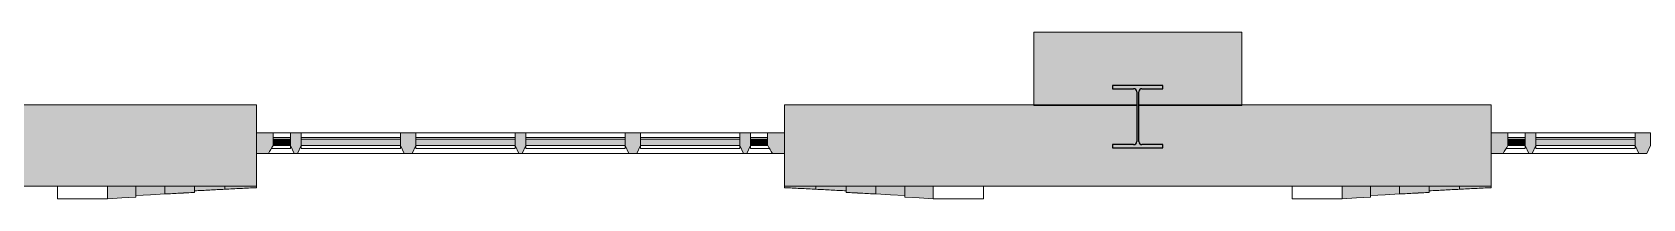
# Model space of a CAD drawing. Header units: inches. Extents: x -3598 to -1628, y -3458 to -206.
# Drawn here: x -2983.9 to -2728.2, y -3451.6 to -3425.3 of the extents above; entities that cross this region are included whole.
import ezdxf

# ---------------------------------------------------------------- set-up
doc = ezdxf.new("R2010")
doc.units = ezdxf.units.IN
doc.header["$MEASUREMENT"] = 0
for name, color, linetype, lineweight in [('A-GLAZ-CURT', 52, 'Continuous', 13), ('A-GLAZ-CWMG', 51, 'Continuous', 13), ('A-WALL', 113, 'Continuous', 13), ('A-WALL-PATT', 111, 'Continuous', 13), ('I-WALL', 2, 'Continuous', 13), ('S-COLS', 52, 'Continuous', 13)]:
    doc.layers.add(name, color=color, linetype=linetype, lineweight=lineweight)

# ---------------------------------------------------------------- blocks, each defined once
blk = doc.blocks.new('_STL - Column - W Shape - 2017v1 - W10x39-1327149-MEZZANINE - CAD')
at = {"layer": 'S-COLS'}
blk.add_hatch(color=130, dxfattribs=at).paths.add_polyline_path([(-4, -4.96), (3.99, -4.96), (3.99, -4.43), (0.66, -4.43), (0.31, -4.28), (0.16, -3.93), (0.16, 3.93), (0.31, 4.28), (0.66, 4.43), (3.99, 4.43), (3.99, 4.96), (-4, 4.96), (-4, 4.43), (-0.66, 4.43), (-0.31, 4.28), (-0.16, 3.93), (-0.16, -3.93), (-0.31, -4.28), (-0.66, -4.43), (-4, -4.43)], flags=0)
at = {"layer": 'S-COLS', "color": 253, "lineweight": 25}
for p, q in [((3.99, 4.96), (-4, 4.96)), ((-4, 4.96), (-4, 4.43)), ((-4, 4.43), (-0.66, 4.43)), ((-0.16, 3.93), (-0.16, -3.93)), ((0.16, -3.93), (0.16, 3.93)), ((0.66, 4.43), (3.99, 4.43)), ((3.99, 4.43), (3.99, 4.96)), ((-0.66, -4.43), (-4, -4.43)), ((-4, -4.43), (-4, -4.96)), ((-4, -4.96), (3.99, -4.96)), ((3.99, -4.43), (0.66, -4.43)), ((3.99, -4.96), (3.99, -4.43))]:
    blk.add_line(p, q, dxfattribs=at)
for centre, start, end in [((-0.66, 3.93), 0, 90), ((0.66, 3.93), 90, 180), ((-0.66, -3.93), 270, 0), ((0.66, -3.93), 180, 270)]:
    blk.add_arc(centre, 0.5, start, end, dxfattribs=at)
blk = doc.blocks.new('15830016-STRUCT_MARTINEZ-MOORE_CENTRAL_v2018_rvt-1-MEZZANINE - CAD')
at = {"color": 250, "lineweight": 13}
blk.add_blockref('_STL - Column - W Shape - 2017v1 - W10x39-1327149-MEZZANINE - CAD', (-2808.4, -3438.64), dxfattribs=at)
blk = doc.blocks.new('ws74 - ws1-474345-MEZZANINE - CAD')
at = {"layer": 'A-WALL', "lineweight": 20}
h = blk.add_hatch(color=10, dxfattribs=at)
h.paths.add_polyline_path([(-2644.85, -3451.64), (-2644.85, -3449.64), (-2649.37, -3449.64), (-2649.37, -3451.39), (-2647.11, -3451.52)], flags=0)
h.paths.add_polyline_path([(-2775.94, -3451.64), (-2771.43, -3451.39), (-2771.43, -3449.64), (-2775.94, -3449.64)], flags=0)
h = blk.add_hatch(color=10, dxfattribs=at)
h.paths.add_polyline_path([(-2649.37, -3451.14), (-2649.37, -3449.64), (-2653.96, -3449.64), (-2653.96, -3450.89), (-2651.67, -3451.02)], flags=0)
h.paths.add_polyline_path([(-2771.43, -3451.14), (-2766.83, -3450.89), (-2766.83, -3449.64), (-2771.43, -3449.64)], flags=0)
h = blk.add_hatch(color=10, dxfattribs=at)
h.paths.add_polyline_path([(-2653.96, -3450.89), (-2653.96, -3449.64), (-2658.66, -3449.64), (-2658.66, -3450.64), (-2654.05, -3450.89)], flags=0)
h.paths.add_polyline_path([(-2766.83, -3450.89), (-2762.13, -3450.64), (-2762.13, -3449.64), (-2766.83, -3449.64)], flags=0)
h = blk.add_hatch(color=10, dxfattribs=at)
h.paths.add_polyline_path([(-2658.66, -3450.39), (-2658.66, -3449.64), (-2663.48, -3449.64), (-2663.48, -3450.14), (-2661.07, -3450.26)], flags=0)
h.paths.add_polyline_path([(-2762.13, -3450.39), (-2757.31, -3450.14), (-2757.31, -3449.64), (-2762.13, -3449.64)], flags=0)
h = blk.add_hatch(color=10, dxfattribs=at)
h.paths.add_polyline_path([(-2663.48, -3450.14), (-2663.48, -3449.64), (-2668.48, -3449.64), (-2668.48, -3449.89), (-2665.98, -3450.01)], flags=0)
h.paths.add_polyline_path([(-2757.31, -3450.14), (-2752.31, -3449.89), (-2752.31, -3449.64), (-2757.31, -3449.64)], flags=0)
for p, q in [((-2783.9, -3450.77), (-2783.9, -3449.64)), ((-2783.9, -3449.64), (-2783.9, -3451.64)), ((-2783.9, -3451.64), (-2783.9, -3449.64)), ((-2771.43, -3449.64), (-2775.94, -3449.64)), ((-2775.94, -3449.64), (-2775.94, -3451.64)), ((-2771.43, -3451.14), (-2771.43, -3449.64)), ((-2766.83, -3449.64), (-2771.43, -3449.64)), ((-2771.43, -3449.64), (-2771.43, -3451.14)), ((-2771.43, -3451.39), (-2771.43, -3451.14)), ((-2766.83, -3450.89), (-2766.83, -3449.64)), ((-2762.13, -3449.64), (-2766.83, -3449.64)), ((-2766.83, -3449.64), (-2766.83, -3450.89)), ((-2763.9, -3450.77), (-2764.48, -3450.77)), ((-2762.13, -3450.64), (-2762.13, -3449.64)), ((-2757.31, -3449.64), (-2762.13, -3449.64)), ((-2762.13, -3449.64), (-2762.13, -3450.39)), ((-2757.31, -3450.14), (-2757.31, -3449.64)), ((-2752.31, -3449.64), (-2757.31, -3449.64)), ((-2757.31, -3449.64), (-2757.31, -3450.14)), ((-2752.31, -3449.89), (-2752.31, -3449.64)), ((-2668.48, -3449.64), (-2668.48, -3449.89)), ((-2663.48, -3449.64), (-2668.48, -3449.64)), ((-2663.48, -3449.64), (-2663.48, -3450.14)), ((-2658.66, -3449.64), (-2663.48, -3449.64)), ((-2663.48, -3450.14), (-2663.48, -3449.64)), ((-2658.66, -3449.64), (-2658.66, -3450.64)), ((-2653.96, -3449.64), (-2658.66, -3449.64)), ((-2658.66, -3450.39), (-2658.66, -3449.64)), ((-2656.31, -3450.77), (-2656.9, -3450.77)), ((-2653.96, -3449.64), (-2653.96, -3450.89)), ((-2649.37, -3449.64), (-2653.96, -3449.64)), ((-2653.96, -3450.89), (-2653.96, -3449.64)), ((-2649.37, -3449.64), (-2649.37, -3451.14)), ((-2644.85, -3449.64), (-2649.37, -3449.64)), ((-2649.37, -3451.14), (-2649.37, -3449.64)), ((-2649.37, -3451.14), (-2649.37, -3451.39)), ((-2644.85, -3451.64), (-2644.85, -3449.64)), ((-2636.9, -3449.64), (-2636.9, -3450.77)), ((-2636.9, -3451.64), (-2636.9, -3449.64)), ((-2636.9, -3449.64), (-2636.9, -3451.64)), ((-2783.9, -3451.64), (-2775.94, -3451.64)), ((-2644.85, -3451.64), (-2636.9, -3451.64))]:
    blk.add_line(p, q, dxfattribs=at)
at = {"layer": 'A-WALL', "lineweight": 20, "flags": 128}
for points in [[(-2775.94, -3451.64), (-2773.68, -3451.52), (-2771.43, -3451.39)], [(-2771.43, -3451.14), (-2769.13, -3451.02), (-2766.83, -3450.89)], [(-2653.96, -3450.89), (-2651.67, -3451.02), (-2649.37, -3451.14)], [(-2649.37, -3451.39), (-2647.11, -3451.52), (-2644.85, -3451.64)]]:
    blk.add_lwpolyline(points, dxfattribs=at)
at = {"layer": 'A-WALL', "lineweight": 20}
for points in [[(-2766.83, -3450.89), (-2766.04, -3450.85), (-2764.48, -3450.76), (-2762.91, -3450.68), (-2762.13, -3450.64)], [(-2762.13, -3450.39), (-2761.33, -3450.35), (-2759.72, -3450.26), (-2758.11, -3450.18), (-2757.31, -3450.14)], [(-2757.31, -3450.14), (-2756.47, -3450.1), (-2754.81, -3450.01), (-2753.14, -3449.93), (-2752.31, -3449.89)], [(-2668.48, -3449.89), (-2667.65, -3449.93), (-2665.99, -3450.01), (-2664.32, -3450.1), (-2663.48, -3450.14)], [(-2663.48, -3450.14), (-2662.68, -3450.18), (-2661.07, -3450.26), (-2659.46, -3450.35), (-2658.66, -3450.39)], [(-2658.66, -3450.64), (-2657.88, -3450.68), (-2656.31, -3450.76), (-2654.75, -3450.85), (-2653.96, -3450.89)]]:
    blk.add_open_spline(points, degree=3, dxfattribs=at)
blk = doc.blocks.new('ws75 - ws1-474442-MEZZANINE - CAD')
at = {"layer": 'A-WALL', "lineweight": 20}
h = blk.add_hatch(color=10, dxfattribs=at)
h.paths.add_polyline_path([(-2840.85, -3451.64), (-2840.85, -3449.64), (-2845.37, -3449.64), (-2845.37, -3451.39), (-2843.11, -3451.52)], flags=0)
h.paths.add_polyline_path([(-2971.94, -3451.64), (-2967.43, -3451.39), (-2967.43, -3449.64), (-2971.94, -3449.64)], flags=0)
h = blk.add_hatch(color=10, dxfattribs=at)
h.paths.add_polyline_path([(-2845.37, -3451.14), (-2845.37, -3449.64), (-2849.96, -3449.64), (-2849.96, -3450.89), (-2847.67, -3451.02)], flags=0)
h.paths.add_polyline_path([(-2967.43, -3451.14), (-2962.83, -3450.89), (-2962.83, -3449.64), (-2967.43, -3449.64)], flags=0)
h = blk.add_hatch(color=10, dxfattribs=at)
h.paths.add_polyline_path([(-2849.96, -3450.89), (-2849.96, -3449.64), (-2854.66, -3449.64), (-2854.66, -3450.64), (-2852.31, -3450.76)], flags=0)
h.paths.add_polyline_path([(-2962.83, -3450.89), (-2958.13, -3450.64), (-2958.13, -3449.64), (-2962.83, -3449.64)], flags=0)
h = blk.add_hatch(color=10, dxfattribs=at)
h.paths.add_polyline_path([(-2854.66, -3450.39), (-2854.66, -3449.64), (-2859.48, -3449.64), (-2859.48, -3450.14), (-2855.39, -3450.35)], flags=0)
h.paths.add_polyline_path([(-2958.13, -3450.39), (-2953.31, -3450.14), (-2953.31, -3449.64), (-2958.13, -3449.64)], flags=0)
h = blk.add_hatch(color=10, dxfattribs=at)
h.paths.add_polyline_path([(-2859.48, -3450.14), (-2859.48, -3449.64), (-2864.48, -3449.64), (-2864.48, -3449.89), (-2861.98, -3450.01)], flags=0)
h.paths.add_polyline_path([(-2953.31, -3450.14), (-2948.31, -3449.89), (-2948.32, -3449.64), (-2953.31, -3449.64)], flags=0)
for p, q in [((-2979.9, -3450.77), (-2979.9, -3449.64)), ((-2979.9, -3449.64), (-2979.9, -3451.64)), ((-2979.9, -3451.64), (-2979.9, -3449.64)), ((-2967.43, -3449.64), (-2971.94, -3449.64)), ((-2971.94, -3449.64), (-2971.94, -3451.64)), ((-2967.43, -3451.14), (-2967.43, -3449.64)), ((-2962.83, -3449.64), (-2967.43, -3449.64)), ((-2967.43, -3449.64), (-2967.43, -3451.14)), ((-2967.43, -3451.39), (-2967.43, -3451.14)), ((-2962.83, -3450.89), (-2962.83, -3449.64)), ((-2958.13, -3449.64), (-2962.83, -3449.64)), ((-2962.83, -3449.64), (-2962.83, -3450.89)), ((-2959.9, -3450.77), (-2960.48, -3450.77)), ((-2958.13, -3450.64), (-2958.13, -3449.64)), ((-2953.31, -3449.64), (-2958.13, -3449.64)), ((-2958.13, -3449.64), (-2958.13, -3450.39)), ((-2953.31, -3450.14), (-2953.31, -3449.64)), ((-2948.31, -3449.64), (-2953.31, -3449.64)), ((-2953.31, -3449.64), (-2953.31, -3450.14)), ((-2948.31, -3449.89), (-2948.31, -3449.64)), ((-2864.48, -3449.64), (-2864.48, -3449.89)), ((-2859.48, -3449.64), (-2864.48, -3449.64)), ((-2859.48, -3449.64), (-2859.48, -3450.14)), ((-2854.66, -3449.64), (-2859.48, -3449.64)), ((-2859.48, -3450.14), (-2859.48, -3449.64)), ((-2854.66, -3449.64), (-2854.66, -3450.64)), ((-2849.96, -3449.64), (-2854.66, -3449.64)), ((-2854.66, -3450.39), (-2854.66, -3449.64)), ((-2852.31, -3450.77), (-2852.9, -3450.77)), ((-2849.96, -3449.64), (-2849.96, -3450.89)), ((-2845.37, -3449.64), (-2849.96, -3449.64)), ((-2849.96, -3450.89), (-2849.96, -3449.64)), ((-2845.37, -3449.64), (-2845.37, -3451.14)), ((-2840.85, -3449.64), (-2845.37, -3449.64)), ((-2845.37, -3451.14), (-2845.37, -3449.64)), ((-2845.37, -3451.14), (-2845.37, -3451.39)), ((-2840.85, -3451.64), (-2840.85, -3449.64)), ((-2832.9, -3449.64), (-2832.9, -3450.77)), ((-2832.9, -3451.64), (-2832.9, -3449.64)), ((-2832.9, -3449.64), (-2832.9, -3451.64)), ((-2979.9, -3451.64), (-2971.94, -3451.64)), ((-2840.85, -3451.64), (-2832.9, -3451.64))]:
    blk.add_line(p, q, dxfattribs=at)
at = {"layer": 'A-WALL', "lineweight": 20, "flags": 128}
for points in [[(-2971.94, -3451.64), (-2969.68, -3451.52), (-2967.43, -3451.39)], [(-2967.43, -3451.14), (-2965.13, -3451.02), (-2962.83, -3450.89)], [(-2849.96, -3450.89), (-2847.67, -3451.02), (-2845.37, -3451.14)], [(-2845.37, -3451.39), (-2843.11, -3451.52), (-2840.85, -3451.64)]]:
    blk.add_lwpolyline(points, dxfattribs=at)
at = {"layer": 'A-WALL', "lineweight": 20}
for points in [[(-2962.83, -3450.89), (-2962.04, -3450.85), (-2960.48, -3450.76), (-2958.91, -3450.68), (-2958.13, -3450.64)], [(-2958.13, -3450.39), (-2957.33, -3450.35), (-2955.72, -3450.26), (-2954.11, -3450.18), (-2953.31, -3450.14)], [(-2953.31, -3450.14), (-2952.47, -3450.1), (-2950.81, -3450.01), (-2949.14, -3449.93), (-2948.31, -3449.89)], [(-2864.48, -3449.89), (-2863.65, -3449.93), (-2861.99, -3450.01), (-2860.32, -3450.1), (-2859.48, -3450.14)], [(-2859.48, -3450.14), (-2858.68, -3450.18), (-2857.07, -3450.26), (-2855.46, -3450.35), (-2854.66, -3450.39)], [(-2854.66, -3450.64), (-2853.88, -3450.68), (-2852.31, -3450.76), (-2850.75, -3450.85), (-2849.96, -3450.89)]]:
    blk.add_open_spline(points, degree=3, dxfattribs=at)
blk = doc.blocks.new('System Panel - Winco Glass-383912-MEZZANINE - CAD')
at = {"layer": 'A-GLAZ-CURT', "lineweight": 9}
blk.add_hatch(color=90, dxfattribs=at).paths.add_polyline_path([(4.78, 0), (4.78, 1), (2.05, 1), (2.05, 0), (4.16, 0)], flags=0)
at = {"layer": 'A-GLAZ-CURT', "lineweight": 20}
for p, q in [((4.78, 1), (2.05, 1)), ((2.05, 1), (2.05, 0)), ((2.05, 0), (4.78, 0)), ((4.78, 0), (4.78, 1))]:
    blk.add_line(p, q, dxfattribs=at)
blk = doc.blocks.new('System Panel - Winco Glass-383919-MEZZANINE - CAD')
at = {"layer": 'A-GLAZ-CURT', "lineweight": 9}
blk.add_hatch(color=90, dxfattribs=at).paths.add_polyline_path([(7.89, 0), (7.89, 1), (-7.89, 1), (-7.89, 0), (5.29, 0)], flags=0)
at = {"layer": 'A-GLAZ-CURT', "lineweight": 20}
for p, q in [((7.89, 1), (-7.89, 1)), ((-7.89, 1), (-7.89, 0)), ((-7.89, 0), (7.89, 0)), ((7.89, 0), (7.89, 1))]:
    blk.add_line(p, q, dxfattribs=at)
blk = doc.blocks.new('Rectangular Mullion - Winco Accent Full-Large-383925-MEZZANINE - CAD')
at = {"layer": 'A-GLAZ-CWMG', "lineweight": 9}
blk.add_hatch(color=90, dxfattribs=at).paths.add_polyline_path([(0.64, 1.25), (1.22, 0), (1.22, -2), (-1.22, -2), (-1.22, 0), (-0.64, 1.25)], flags=0)
at = {"layer": 'A-GLAZ-CWMG', "lineweight": 20}
for p, q in [((-1.22, 0), (-0.64, 1.25)), ((-1.22, -2), (-1.22, 0)), ((-0.64, 1.25), (0.64, 1.25)), ((0.64, 1.25), (1.22, 0)), ((1.22, 0), (1.22, -2)), ((1.22, -2), (-1.22, -2))]:
    blk.add_line(p, q, dxfattribs=at)
blk = doc.blocks.new('Rectangular Mullion - Winco Accent Full-383932-MEZZANINE - CAD')
at = {"layer": 'A-GLAZ-CWMG', "lineweight": 9}
blk.add_hatch(color=90, dxfattribs=at).paths.add_polyline_path([(-0.26, 1.25), (0.26, 1.25), (0.84, 0), (0.84, -2), (-0.84, -2), (-0.84, 0)], flags=0)
at = {"layer": 'A-GLAZ-CWMG', "lineweight": 20}
for p, q in [((-0.84, 0), (-0.26, 1.25)), ((-0.84, -2), (-0.84, 0)), ((-0.26, 1.25), (0.26, 1.25)), ((0.26, 1.25), (0.84, 0)), ((0.84, 0), (0.84, -2)), ((0.84, -2), (-0.84, -2))]:
    blk.add_line(p, q, dxfattribs=at)
blk = doc.blocks.new('Rectangular Mullion - Winco Accent Full-Large-383939-MEZZANINE - CAD')
at = {"layer": 'A-GLAZ-CWMG', "lineweight": 9}
for p, q in [((-3281.78, -953.32), (-3297.55, -953.32)), ((-3298.13, -956.57), (-3281.2, -956.57))]:
    blk.add_line(p, q, dxfattribs=at)
blk = doc.blocks.new('Rectangular Mullion - Winco Accent Full-Large-383940-MEZZANINE - CAD')
at = {"layer": 'A-GLAZ-CWMG', "lineweight": 9}
for p, q in [((-3334.91, -953.32), (-3337.64, -953.32)), ((-3338.4, -956.57), (-3334.32, -956.57))]:
    blk.add_line(p, q, dxfattribs=at)
blk = doc.blocks.new('Rectangular Mullion - Winco Accent Full_Left-Large-V132-MEZZANINE - CAD')
at = {"layer": 'A-GLAZ-CWMG', "lineweight": 9}
blk.add_hatch(color=90, dxfattribs=at).paths.add_polyline_path([(-2554.4, -3444.45), (-2553.64, -3443.2), (-2553.64, -3441.2), (-2556.31, -3441.2), (-2556.31, -3444.45)], flags=0)
at = {"layer": 'A-GLAZ-CWMG', "lineweight": 20}
for p, q in [((-2553.64, -3441.2), (-2556.31, -3441.2)), ((-2556.31, -3441.2), (-2556.31, -3444.45)), ((-2553.64, -3443.2), (-2553.64, -3441.2)), ((-2556.31, -3444.45), (-2554.4, -3444.45))]:
    blk.add_line(p, q, dxfattribs=at)
blk.add_arc((-2199.29, -3659.76), 415.29, 148.5692, 148.7711, dxfattribs=at)
blk = doc.blocks.new('Rectangular Mullion - Winco Accent Half-383963-MEZZANINE - CAD')
at = {"layer": 'A-GLAZ-CWMG', "lineweight": 9}
for p, q in [((-3281.78, -954.07), (-3297.55, -954.07)), ((-3297.55, -955.82), (-3297.55, -955.32)), ((-3297.55, -955.82), (-3281.78, -955.82)), ((-3281.78, -955.32), (-3281.78, -955.82))]:
    blk.add_line(p, q, dxfattribs=at)
blk = doc.blocks.new('Rectangular Mullion - Winco Accent Half-383964-MEZZANINE - CAD')
at = {"layer": 'A-GLAZ-CWMG', "lineweight": 9}
for p, q in [((-3337.95, -955.82), (-3334.91, -955.82)), ((-3334.91, -954.07), (-3337.64, -954.07)), ((-3334.91, -955.32), (-3334.91, -955.82))]:
    blk.add_line(p, q, dxfattribs=at)
blk = doc.blocks.new('System Panel - Winco Glass-383913-MEZZANINE - CAD')
at = {"layer": 'A-GLAZ-CURT', "lineweight": 9}
blk.add_hatch(color=90, dxfattribs=at).paths.add_polyline_path([(7.89, 0), (7.89, 1), (-7.89, 1), (-7.89, 0)], flags=0)
at = {"layer": 'A-GLAZ-CURT', "lineweight": 20}
for p, q in [((7.89, 1), (-7.89, 1)), ((-7.89, 1), (-7.89, 0)), ((-7.89, 0), (7.89, 0)), ((7.89, 0), (7.89, 1))]:
    blk.add_line(p, q, dxfattribs=at)
blk = doc.blocks.new('System Panel - Winco Glass-383914-MEZZANINE - CAD')
at = {"layer": 'A-GLAZ-CURT', "lineweight": 9}
blk.add_hatch(color=90, dxfattribs=at).paths.add_polyline_path([(7.89, 0), (7.89, 1), (-7.89, 1), (-7.89, 0)], flags=0)
at = {"layer": 'A-GLAZ-CURT', "lineweight": 20}
for p, q in [((7.89, 1), (-7.89, 1)), ((-7.89, 1), (-7.89, 0)), ((-7.89, 0), (7.89, 0)), ((7.89, 0), (7.89, 1))]:
    blk.add_line(p, q, dxfattribs=at)
blk = doc.blocks.new('System Panel - Winco Glass-383920-MEZZANINE - CAD')
at = {"layer": 'A-GLAZ-CURT', "lineweight": 9}
blk.add_hatch(color=90, dxfattribs=at).paths.add_polyline_path([(7.89, 0), (7.89, 1), (-7.89, 1), (-7.89, 0), (0.6, 0)], flags=0)
at = {"layer": 'A-GLAZ-CURT', "lineweight": 20}
for p, q in [((7.89, 1), (-7.89, 1)), ((-7.89, 1), (-7.89, 0)), ((-7.89, 0), (7.89, 0)), ((7.89, 0), (7.89, 1))]:
    blk.add_line(p, q, dxfattribs=at)
blk = doc.blocks.new('System Panel - Winco Glass-383922-MEZZANINE - CAD')
at = {"layer": 'A-GLAZ-CURT', "lineweight": 9}
blk.add_hatch(color=90, dxfattribs=at).paths.add_polyline_path([(-2.05, 0), (-2.05, 1), (-4.78, 1), (-4.78, 0)], flags=0)
at = {"layer": 'A-GLAZ-CURT', "lineweight": 20}
for p, q in [((-2.05, 1), (-4.78, 1)), ((-4.78, 1), (-4.78, 0)), ((-4.78, 0), (-2.05, 0)), ((-2.05, 0), (-2.05, 1))]:
    blk.add_line(p, q, dxfattribs=at)
blk = doc.blocks.new('Rectangular Mullion - Winco Accent Full-Large-383929-MEZZANINE - CAD')
at = {"layer": 'A-GLAZ-CWMG', "lineweight": 9}
blk.add_hatch(color=90, dxfattribs=at).paths.add_polyline_path([(0.64, 1.25), (1.22, 0), (1.22, -2), (-1.22, -2), (-1.22, 0), (-0.64, 1.25)], flags=0)
at = {"layer": 'A-GLAZ-CWMG', "lineweight": 20}
for p, q in [((-1.22, 0), (-0.64, 1.25)), ((-1.22, -2), (-1.22, 0)), ((-0.64, 1.25), (0.64, 1.25)), ((0.64, 1.25), (1.22, 0)), ((1.22, 0), (1.22, -2)), ((1.22, -2), (-1.22, -2))]:
    blk.add_line(p, q, dxfattribs=at)
blk = doc.blocks.new('Rectangular Mullion - Winco Accent Full-383936-MEZZANINE - CAD')
at = {"layer": 'A-GLAZ-CWMG', "lineweight": 9}
blk.add_hatch(color=90, dxfattribs=at).paths.add_polyline_path([(-0.26, 1.25), (0.26, 1.25), (0.84, 0), (0.84, -2), (-0.84, -2), (-0.84, 0)], flags=0)
at = {"layer": 'A-GLAZ-CWMG', "lineweight": 20}
for p, q in [((-0.84, 0), (-0.26, 1.25)), ((-0.84, -2), (-0.84, 0)), ((-0.26, 1.25), (0.26, 1.25)), ((0.26, 1.25), (0.84, 0)), ((0.84, 0), (0.84, -2)), ((0.84, -2), (-0.84, -2))]:
    blk.add_line(p, q, dxfattribs=at)
blk = doc.blocks.new('Rectangular Mullion - Winco Accent Full-383937-MEZZANINE - CAD')
at = {"layer": 'A-GLAZ-CWMG', "lineweight": 9}
blk.add_hatch(color=90, dxfattribs=at).paths.add_polyline_path([(-0.26, 1.25), (0.26, 1.25), (0.84, 0), (0.84, -2), (-0.84, -2), (-0.84, 0)], flags=0)
at = {"layer": 'A-GLAZ-CWMG', "lineweight": 20}
for p, q in [((-0.84, 0), (-0.26, 1.25)), ((-0.84, -2), (-0.84, 0)), ((-0.26, 1.25), (0.26, 1.25)), ((0.26, 1.25), (0.84, 0)), ((0.84, 0), (0.84, -2)), ((0.84, -2), (-0.84, -2))]:
    blk.add_line(p, q, dxfattribs=at)
blk = doc.blocks.new('Rectangular Mullion - Winco Accent Full-Large-383938-MEZZANINE - CAD')
at = {"layer": 'A-GLAZ-CWMG', "lineweight": 9}
for p, q in [((-3259.15, -953.32), (-3261.89, -953.32)), ((-3262.47, -956.57), (-3258.39, -956.57))]:
    blk.add_line(p, q, dxfattribs=at)
blk = doc.blocks.new('Rectangular Mullion - Winco Accent Full-Large-V14-MEZZANINE - CAD')
at = {"layer": 'A-GLAZ-CWMG', "lineweight": 9}
for p, q in [((-3299.24, -953.32), (-3315.01, -953.32)), ((-3315.59, -956.57), (-3298.66, -956.57))]:
    blk.add_line(p, q, dxfattribs=at)
blk = doc.blocks.new('Rectangular Mullion - Winco Accent Full_Left-Large-V135-MEZZANINE - CAD')
at = {"layer": 'A-GLAZ-CWMG', "lineweight": 9}
blk.add_hatch(color=90, dxfattribs=at).paths.add_polyline_path([(-2946.4, -3444.45), (-2945.64, -3443.2), (-2945.64, -3441.2), (-2948.31, -3441.2), (-2948.31, -3444.45)], flags=0)
at = {"layer": 'A-GLAZ-CWMG', "lineweight": 20}
for p, q in [((-2945.64, -3441.2), (-2948.31, -3441.2)), ((-2948.31, -3441.2), (-2948.31, -3444.45)), ((-2945.64, -3443.2), (-2945.64, -3441.2)), ((-2948.31, -3444.45), (-2946.4, -3444.45))]:
    blk.add_line(p, q, dxfattribs=at)
blk.add_arc((-2591.29, -3659.76), 415.29, 148.5692, 148.7711, dxfattribs=at)
blk = doc.blocks.new('Rectangular Mullion - Winco Accent Full_Left-Large-V133-MEZZANINE - CAD')
at = {"layer": 'A-GLAZ-CWMG', "lineweight": 9}
blk.add_hatch(color=90, dxfattribs=at).paths.add_polyline_path([(-2472.48, -3444.45), (-2472.48, -3441.2), (-2475.15, -3441.2), (-2475.15, -3443.2), (-2474.39, -3444.45)], flags=0)
at = {"layer": 'A-GLAZ-CWMG', "lineweight": 20}
for p, q in [((-2472.48, -3441.2), (-2475.15, -3441.2)), ((-2475.15, -3441.2), (-2475.15, -3443.2)), ((-2472.48, -3444.45), (-2472.48, -3441.2)), ((-2474.39, -3444.45), (-2472.48, -3444.45))]:
    blk.add_line(p, q, dxfattribs=at)
blk.add_arc((-2829.5, -3659.76), 415.29, 31.2289, 31.4308, dxfattribs=at)
blk = doc.blocks.new('Rectangular Mullion - Winco Accent Half-383962-MEZZANINE - CAD')
at = {"layer": 'A-GLAZ-CWMG', "lineweight": 9}
for p, q in [((-3259.15, -954.07), (-3261.89, -954.07)), ((-3261.89, -955.82), (-3261.89, -955.32)), ((-3261.89, -955.82), (-3258.84, -955.82))]:
    blk.add_line(p, q, dxfattribs=at)

msp = doc.modelspace()

# ---------------------------------------------------------------- hatches: boundary and pattern name
at = {"layer": 'A-WALL-PATT', "lineweight": 20}
msp.add_hatch(color=10, dxfattribs=at).paths.add_polyline_path([(-2793.44, -3436.89), (-2791.9, -3436.89), (-2791.9, -3425.27), (-2824.9, -3425.27), (-2824.9, -3436.89), (-2808.56, -3436.89), (-2808.56, -3434.71), (-2808.7, -3434.36), (-2809.06, -3434.21), (-2812.39, -3434.21), (-2812.39, -3433.68), (-2804.4, -3433.68), (-2804.4, -3434.21), (-2807.74, -3434.21), (-2808.09, -3434.36), (-2808.24, -3434.71), (-2808.24, -3436.89), (-2804.4, -3436.89)], flags=0)
h = msp.add_hatch(color=10, dxfattribs=at)
h.paths.add_polyline_path([(-3590.4, -3449.64), (-3340.31, -3449.64), (-3340.31, -3436.77), (-3396.24, -3436.77), (-3396.24, -3442.57), (-3396.09, -3442.92), (-3395.74, -3443.07), (-3392.4, -3443.07), (-3392.4, -3443.6), (-3400.39, -3443.6), (-3400.39, -3443.07), (-3397.06, -3443.07), (-3396.7, -3442.92), (-3396.56, -3442.57), (-3396.56, -3436.77), (-3577.47, -3436.77), (-3577.47, -3441.89), (-3577.87, -3441.89), (-3577.87, -3439.16), (-3577.98, -3438.88), (-3578.26, -3438.77), (-3584.61, -3438.77), (-3584.88, -3438.88), (-3585, -3439.16), (-3585, -3441.89), (-3585.4, -3441.89), (-3585.4, -3436.77), (-3590.4, -3436.77), (-3590.4, -3441.89)], flags=0)
h.paths.add_polyline_path([(-2251.35, -3449.64), (-2241.27, -3449.64), (-2241.27, -3436.77), (-2276.48, -3436.77), (-2276.48, -3449.64), (-2266.84, -3449.64)], flags=0)
h.paths.add_polyline_path([(-2812.39, -3449.64), (-2752.31, -3449.64), (-2752.31, -3436.77), (-2808.24, -3436.77), (-2808.24, -3442.57), (-2808.09, -3442.92), (-2807.74, -3443.07), (-2804.4, -3443.07), (-2804.4, -3443.6), (-2812.39, -3443.6), (-2812.39, -3443.07), (-2809.06, -3443.07), (-2808.7, -3442.92), (-2808.56, -3442.57), (-2808.56, -3436.77), (-2864.48, -3436.77), (-2864.48, -3449.64), (-2824.42, -3449.64)], flags=0)
h.paths.add_polyline_path([(-2375.26, -3449.64), (-2360.31, -3449.64), (-2360.31, -3436.77), (-2416.24, -3436.77), (-2416.24, -3442.57), (-2416.09, -3442.92), (-2415.74, -3443.07), (-2412.4, -3443.07), (-2412.4, -3443.6), (-2420.39, -3443.6), (-2420.39, -3443.07), (-2417.06, -3443.07), (-2416.7, -3442.92), (-2416.56, -3442.57), (-2416.56, -3436.77), (-2472.48, -3436.77), (-2472.48, -3449.64), (-2390.75, -3449.64)], flags=0)
h.paths.add_polyline_path([(-2948.32, -3449.64), (-2948.31, -3449.64), (-2948.32, -3436.77), (-3004.24, -3436.77), (-3004.24, -3442.57), (-3004.09, -3442.92), (-3003.74, -3443.07), (-3000.4, -3443.07), (-3000.4, -3443.6), (-3008.39, -3443.6), (-3008.39, -3443.07), (-3005.06, -3443.07), (-3004.7, -3442.92), (-3004.56, -3442.57), (-3004.56, -3436.77), (-3060.48, -3436.77), (-3060.48, -3449.64), (-2963.81, -3449.64)], flags=0)
h.paths.add_polyline_path([(-3256.48, -3449.64), (-3144.31, -3449.64), (-3144.31, -3436.77), (-3200.24, -3436.77), (-3200.24, -3442.57), (-3200.09, -3442.92), (-3199.74, -3443.07), (-3196.4, -3443.07), (-3196.4, -3443.6), (-3204.39, -3443.6), (-3204.39, -3443.07), (-3201.06, -3443.07), (-3200.7, -3442.92), (-3200.56, -3442.57), (-3200.56, -3436.77), (-3256.48, -3436.77), (-3256.48, -3437.42)], flags=0)
h.paths.add_polyline_path([(-2668.48, -3449.64), (-2556.31, -3449.64), (-2556.31, -3436.77), (-2612.24, -3436.77), (-2612.24, -3442.57), (-2612.09, -3442.92), (-2611.74, -3443.07), (-2608.4, -3443.07), (-2608.4, -3443.6), (-2616.39, -3443.6), (-2616.39, -3443.07), (-2613.06, -3443.07), (-2612.7, -3442.92), (-2612.56, -3442.57), (-2612.56, -3436.77), (-2668.48, -3436.77), (-2668.48, -3437.42)], flags=0)
h.paths.add_polyline_path([(-3584.61, -3438.52), (-3578.26, -3438.52), (-3577.98, -3438.4), (-3577.87, -3438.13), (-3577.87, -3436.77), (-3585, -3436.77), (-3585, -3438.13), (-3584.88, -3438.4), (-3584.71, -3438.47)], flags=0)

# ---------------------------------------------------------------- linework, layer by layer
at = {"layer": 'A-WALL', "lineweight": 20}
for p, q in [((-2948.31, -3436.77), (-3004.24, -3436.77)), ((-2948.31, -3449.64), (-2948.31, -3436.77)), ((-2808.56, -3436.77), (-2864.48, -3436.77)), ((-2864.48, -3436.77), (-2864.48, -3449.64)), ((-2752.31, -3436.77), (-2808.24, -3436.77)), ((-2752.31, -3449.64), (-2752.31, -3436.77)), ((-3036.85, -3449.64), (-2971.94, -3449.64)), ((-2971.94, -3449.64), (-2967.43, -3449.64)), ((-2967.43, -3449.64), (-2958.13, -3449.64)), ((-2958.13, -3449.64), (-2953.31, -3449.64)), ((-2953.31, -3449.64), (-2948.31, -3449.64)), ((-2864.48, -3449.64), (-2859.48, -3449.64)), ((-2859.48, -3449.64), (-2854.66, -3449.64)), ((-2854.66, -3449.64), (-2845.37, -3449.64)), ((-2845.37, -3449.64), (-2840.85, -3449.64)), ((-2840.85, -3449.64), (-2775.94, -3449.64)), ((-2775.94, -3449.64), (-2771.43, -3449.64)), ((-2771.43, -3449.64), (-2762.13, -3449.64)), ((-2762.13, -3449.64), (-2757.31, -3449.64)), ((-2757.31, -3449.64), (-2752.31, -3449.64))]:
    msp.add_line(p, q, dxfattribs=at)
at = {"layer": 'I-WALL', "lineweight": 20}
for p, q in [((-2791.9, -3425.27), (-2824.9, -3425.27)), ((-2824.9, -3425.27), (-2824.9, -3436.89)), ((-2791.9, -3436.89), (-2791.9, -3425.27)), ((-2824.9, -3436.89), (-2808.56, -3436.89)), ((-2808.24, -3436.89), (-2791.9, -3436.89))]:
    msp.add_line(p, q, dxfattribs=at)

# ---------------------------------------------------------------- block references
at = {"lineweight": 5}
msp.add_blockref('15830016-STRUCT_MARTINEZ-MOORE_CENTRAL_v2018_rvt-1-MEZZANINE - CAD', (0, 0), dxfattribs=at)
at = {"layer": 'A-GLAZ-CURT', "lineweight": 9}
for name, p in [('System Panel - Winco Glass-383912-MEZZANINE - CAD', (-2947.69, -3443.2)), ('System Panel - Winco Glass-383919-MEZZANINE - CAD', (-2933.33, -3443.2)), ('System Panel - Winco Glass-383913-MEZZANINE - CAD', (-2915.12, -3443.2)), ('System Panel - Winco Glass-383920-MEZZANINE - CAD', (-2897.67, -3443.2)), ('System Panel - Winco Glass-383914-MEZZANINE - CAD', (-2879.46, -3443.2)), ('System Panel - Winco Glass-383922-MEZZANINE - CAD', (-2865.1, -3443.2)), ('System Panel - Winco Glass-383912-MEZZANINE - CAD', (-2751.69, -3443.2)), ('System Panel - Winco Glass-383919-MEZZANINE - CAD', (-2737.33, -3443.2))]:
    msp.add_blockref(name, p, dxfattribs=at)
at = {"layer": 'A-GLAZ-CWMG', "lineweight": 9}
for name, p in [('Rectangular Mullion - Winco Accent Full_Left-Large-V135-MEZZANINE - CAD', (0, 0)), ('Rectangular Mullion - Winco Accent Full-Large-383940-MEZZANINE - CAD', (392, -2487.88)), ('Rectangular Mullion - Winco Accent Full-Large-383939-MEZZANINE - CAD', (356.33, -2487.88)), ('Rectangular Mullion - Winco Accent Full-Large-V14-MEZZANINE - CAD', (392, -2487.88)), ('Rectangular Mullion - Winco Accent Full-Large-383939-MEZZANINE - CAD', (392, -2487.88)), ('Rectangular Mullion - Winco Accent Full-Large-V14-MEZZANINE - CAD', (427.67, -2487.88)), ('Rectangular Mullion - Winco Accent Full-Large-383938-MEZZANINE - CAD', (392, -2487.88)), ('Rectangular Mullion - Winco Accent Full_Left-Large-V133-MEZZANINE - CAD', (-392, 0)), ('Rectangular Mullion - Winco Accent Full_Left-Large-V132-MEZZANINE - CAD', (-196, 0)), ('Rectangular Mullion - Winco Accent Full-Large-383940-MEZZANINE - CAD', (588, -2487.88)), ('Rectangular Mullion - Winco Accent Full-Large-383939-MEZZANINE - CAD', (552.33, -2487.88)), ('Rectangular Mullion - Winco Accent Half-383964-MEZZANINE - CAD', (392, -2487.88)), ('Rectangular Mullion - Winco Accent Half-383963-MEZZANINE - CAD', (356.33, -2487.88)), ('Rectangular Mullion - Winco Accent Half-383963-MEZZANINE - CAD', (374.54, -2487.88)), ('Rectangular Mullion - Winco Accent Half-383963-MEZZANINE - CAD', (392, -2487.88)), ('Rectangular Mullion - Winco Accent Half-383963-MEZZANINE - CAD', (410.21, -2487.88)), ('Rectangular Mullion - Winco Accent Half-383962-MEZZANINE - CAD', (392, -2487.88)), ('Rectangular Mullion - Winco Accent Half-383964-MEZZANINE - CAD', (588, -2487.88)), ('Rectangular Mullion - Winco Accent Half-383963-MEZZANINE - CAD', (552.33, -2487.88))]:
    msp.add_blockref(name, p, dxfattribs=at)
at = {"layer": 'A-GLAZ-CWMG', "lineweight": 9, "extrusion": (0, 0, -1), "rotation": 180}
for name, p in [('Rectangular Mullion - Winco Accent Full-383932-MEZZANINE - CAD', (2942.06, -3443.2)), ('Rectangular Mullion - Winco Accent Full-Large-383925-MEZZANINE - CAD', (2924.23, -3443.2)), ('Rectangular Mullion - Winco Accent Full-383936-MEZZANINE - CAD', (2906.4, -3443.2)), ('Rectangular Mullion - Winco Accent Full-Large-383929-MEZZANINE - CAD', (2888.56, -3443.2)), ('Rectangular Mullion - Winco Accent Full-383937-MEZZANINE - CAD', (2870.73, -3443.2)), ('Rectangular Mullion - Winco Accent Full-383932-MEZZANINE - CAD', (2746.06, -3443.2)), ('Rectangular Mullion - Winco Accent Full-Large-383925-MEZZANINE - CAD', (2728.23, -3443.2))]:
    msp.add_blockref(name, p, dxfattribs=at)
at = {"layer": 'A-WALL', "lineweight": 20}
for name in ['ws75 - ws1-474442-MEZZANINE - CAD', 'ws74 - ws1-474345-MEZZANINE - CAD']:
    msp.add_blockref(name, (0, 0), dxfattribs=at)

doc.saveas('drawing.dxf')
